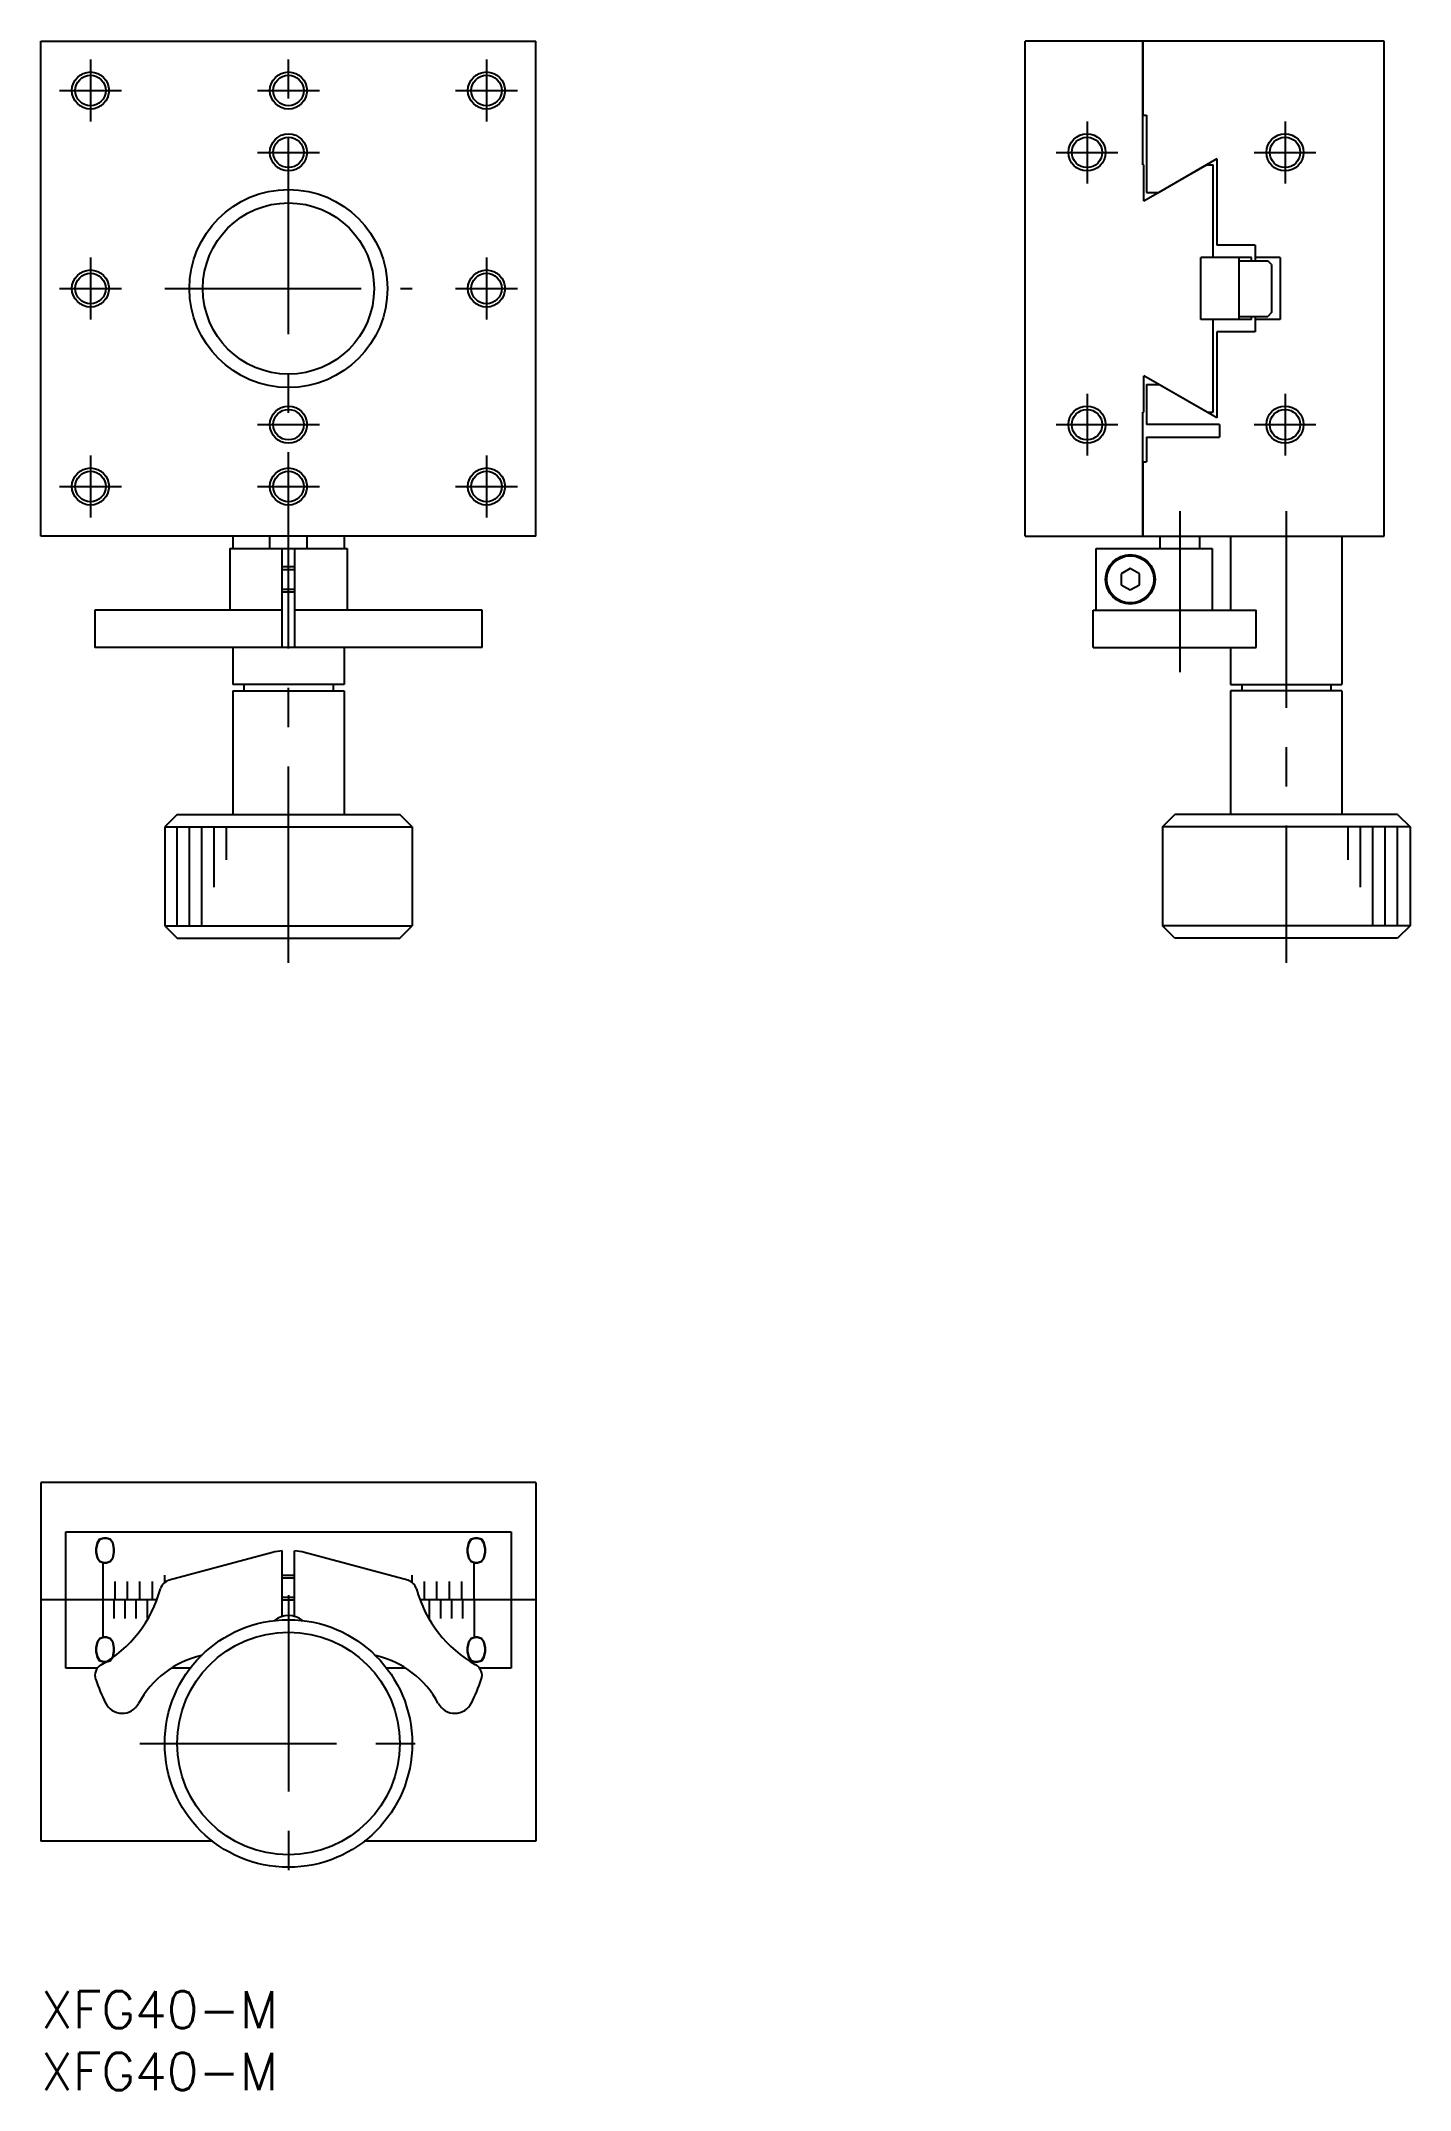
# Model space of a CAD drawing. Extents: x 0 to 111, y -8 to 158.
import ezdxf

# ---------------------------------------------------------------- set-up
doc = ezdxf.new("R2010")
doc.units = 0
doc.header["$LTSCALE"] = 0.5
doc.linetypes.add('CENTER', pattern=[50.8, 31.75, -6.35, 6.35, -6.35])
for name, color, linetype in [('MSM_CENTER', 1, 'CENTER'), ('MSM_CONTINUOUS', 7, 'CONTINUOUS'), ('MSM_NARROW', 5, 'CONTINUOUS'), ('MSM_PART_NUMBER', 7, 'CONTINUOUS')]:
    doc.layers.add(name, color=color, linetype=linetype)
doc.styles.get("Standard").update_dxf_attribs({"font": 'txt.shx', "height": 3, "bigfont": 'bigfont.shx'})

# ---------------------------------------------------------------- blocks, each defined once
blk = doc.blocks.new('*U6')
at = {"layer": 'MSM_PART_NUMBER'}
blk.add_text('XFG40-M', height=3, dxfattribs=at).set_placement((0, -3))
blk = doc.blocks.new('*U7')
at = {"layer": 'MSM_PART_NUMBER'}
blk.add_text('XFG40-M', height=3, dxfattribs=at).set_placement((0, -8))

msp = doc.modelspace()

# ---------------------------------------------------------------- linework, layer by layer
at = {"layer": 'MSM_CENTER'}
for p, q in [((4, 156.07), (4, 151.07)), ((20, 83.07), (20, 156.07)), ((36, 156.07), (36, 151.07)), ((1.5, 153.57), (6.5, 153.57)), ((17.5, 153.57), (22.5, 153.57)), ((33.5, 153.57), (38.5, 153.57)), ((84.53, 151.07), (84.53, 146.07)), ((100.53, 151.07), (100.53, 146.07)), ((17.5, 148.57), (22.5, 148.57)), ((82.03, 148.57), (87.03, 148.57)), ((98.03, 148.57), (103.03, 148.57)), ((4, 140.07), (4, 135.07)), ((36, 140.07), (36, 135.07)), ((1.5, 137.57), (6.5, 137.57)), ((10, 137.57), (30, 137.57)), ((33.5, 137.57), (38.5, 137.57)), ((84.53, 129.07), (84.53, 124.07)), ((100.53, 129.07), (100.53, 124.07)), ((17.5, 126.57), (22.5, 126.57)), ((82.03, 126.57), (87.03, 126.57)), ((98.03, 126.57), (103.03, 126.57)), ((4, 124.07), (4, 119.07)), ((36, 124.07), (36, 119.07)), ((1.5, 121.57), (6.5, 121.57)), ((17.5, 121.57), (22.5, 121.57)), ((33.5, 121.57), (38.5, 121.57)), ((92.03, 119.57), (92.03, 106.57)), ((100.63, 119.57), (100.63, 83.07)), ((20, 32), (20, 8)), ((8, 20), (32, 20))]:
    msp.add_line(p, q, dxfattribs=at)
at = {"layer": 'MSM_CONTINUOUS'}
for p, q in [((0, 117.57), (0, 157.57)), ((0, 157.57), (40, 157.57)), ((40, 117.57), (40, 157.57)), ((108.53, 157.57), (79.53, 157.57)), ((79.53, 117.57), (79.53, 157.57)), ((89.03, 147.57), (89.03, 157.57)), ((89.03, 157.57), (89.03, 151.57)), ((108.53, 117.57), (108.53, 157.57)), ((89.03, 151.57), (89.33, 151.57)), ((89.33, 151.57), (89.33, 145.32)), ((89.13, 147.57), (89.03, 147.57)), ((89.13, 144.63), (89.13, 147.57)), ((94.23, 147.57), (89.13, 144.63)), ((95.03, 148.04), (90.33, 145.32)), ((94.23, 147.57), (94.73, 147.57)), ((94.73, 140.07), (94.73, 147.57)), ((95.03, 148.04), (95.03, 141.07)), ((89.33, 145.32), (90.33, 145.32)), ((98.13, 141.07), (95.03, 141.07)), ((98.13, 141.07), (98.13, 139.82)), ((93.73, 135.07), (93.73, 140.07)), ((97.83, 140.07), (93.73, 140.07)), ((96.83, 135.07), (96.83, 140.07)), ((96.83, 139.82), (99.13, 139.82)), ((97.83, 139.82), (97.83, 140.07)), ((100.13, 140.07), (98.13, 140.07)), ((99.43, 139.52), (99.13, 139.82)), ((99.43, 139.52), (99.43, 135.62)), ((100.13, 140.07), (100.13, 135.07)), ((97.83, 135.07), (93.73, 135.07)), ((94.73, 127.57), (94.73, 135.07)), ((96.83, 135.32), (99.13, 135.32)), ((97.83, 135.07), (97.83, 135.32)), ((98.13, 135.32), (98.13, 134.07)), ((100.13, 135.07), (98.13, 135.07)), ((99.43, 135.62), (99.13, 135.32)), ((95.03, 134.07), (95.03, 127.11)), ((98.13, 134.07), (95.03, 134.07)), ((89.13, 127.57), (89.13, 130.52)), ((94.23, 127.57), (89.13, 130.52)), ((89.33, 129.82), (89.33, 126.57)), ((89.33, 129.82), (90.33, 129.82)), ((95.03, 127.11), (90.33, 129.82)), ((89.03, 117.57), (89.03, 127.57)), ((89.13, 127.57), (89.03, 127.57)), ((94.23, 127.57), (94.73, 127.57)), ((95.23, 126.57), (89.33, 126.57)), ((95.23, 126.57), (95.23, 125.57)), ((89.33, 125.57), (89.33, 123.57)), ((89.33, 125.57), (95.23, 125.57)), ((89.03, 123.57), (89.03, 117.57)), ((89.03, 123.57), (89.33, 123.57)), ((40, 117.57), (0, 117.57)), ((15.5, 117.57), (15.5, 116.57)), ((18.5, 116.57), (18.5, 117.57)), ((21.5, 116.57), (21.5, 117.57)), ((24.5, 117.57), (24.5, 116.57)), ((79.53, 117.57), (108.53, 117.57)), ((90.43, 116.57), (90.43, 117.57)), ((93.63, 117.57), (93.63, 116.57)), ((96.13, 117.57), (96.13, 111.57)), ((105.13, 117.57), (105.13, 105.57)), ((15.25, 116.57), (24.75, 116.57)), ((15.25, 116.57), (15.25, 111.57)), ((19.5, 108.57), (19.5, 116.57)), ((20.5, 116.57), (20.5, 108.57)), ((24.75, 116.57), (24.75, 111.57)), ((85.28, 116.57), (94.63, 116.57)), ((85.28, 111.57), (85.28, 116.57)), ((94.63, 116.57), (94.63, 111.57)), ((20.5, 115.07), (19.5, 115.07)), ((88.03, 114.94), (87.28, 114.51)), ((87.28, 114.51), (87.28, 113.64)), ((88.78, 114.51), (88.03, 114.94)), ((88.78, 113.64), (88.78, 114.51)), ((19.5, 113.07), (20.5, 113.07)), ((87.28, 113.64), (88.03, 113.21)), ((88.03, 113.21), (88.78, 113.64)), ((4.36, 111.57), (4.36, 108.57)), ((19.5, 111.57), (4.36, 111.57)), ((35.64, 111.57), (20.5, 111.57)), ((35.64, 108.57), (35.64, 111.57)), ((85.03, 108.57), (85.03, 111.57)), ((85.03, 111.57), (98.2, 111.57)), ((98.2, 108.57), (98.2, 111.57)), ((35.64, 108.57), (4.36, 108.57)), ((15.5, 108.57), (15.5, 105.57)), ((24.5, 108.57), (24.5, 105.57)), ((85.03, 108.57), (98.2, 108.57)), ((96.13, 108.54), (96.13, 105.57)), ((24.5, 105.57), (15.5, 105.57)), ((15.5, 105.07), (24.5, 105.07)), ((15.5, 105.07), (15.5, 95.07)), ((16.4, 105.57), (16.4, 105.07)), ((23.6, 105.57), (23.6, 105.07)), ((24.5, 105.07), (24.5, 95.07)), ((96.13, 105.57), (105.13, 105.57)), ((105.13, 105.07), (96.13, 105.07)), ((96.13, 105.07), (96.13, 95.07)), ((97.03, 105.57), (97.03, 105.07)), ((104.23, 105.57), (104.23, 105.07)), ((105.13, 105.07), (105.13, 95.07)), ((11, 95.07), (10, 94.07)), ((11, 95.07), (29, 95.07)), ((30, 94.07), (29, 95.07)), ((90.63, 94.07), (91.63, 95.07)), ((109.63, 95.07), (91.63, 95.07)), ((109.63, 95.07), (110.63, 94.07)), ((10, 94.07), (10, 86.07)), ((10, 94.07), (30, 94.07)), ((30, 94.07), (30, 86.07)), ((90.63, 94.07), (90.63, 86.07)), ((110.63, 94.07), (90.63, 94.07)), ((110.63, 94.07), (110.63, 86.07)), ((10, 86.07), (11, 85.07)), ((10, 86.07), (30, 86.07)), ((11, 85.07), (29, 85.07)), ((29, 85.07), (30, 86.07)), ((91.63, 85.07), (90.63, 86.07)), ((110.63, 86.07), (90.63, 86.07)), ((109.63, 85.07), (91.63, 85.07)), ((110.63, 86.07), (109.63, 85.07)), ((40, 41.1), (0, 41.1)), ((0, 41.1), (0, 12.1)), ((40, 41.1), (40, 12.1)), ((2, 26.1), (2, 37.1)), ((2, 37.1), (38, 37.1)), ((38, 37.1), (38, 26.1)), ((18.71, 35.43), (10.36, 33.19)), ((19.5, 30.28), (19.5, 35.57)), ((20.5, 30.28), (20.5, 35.57)), ((29.64, 33.19), (21.29, 35.43)), ((5, 34.6), (5, 28.6)), ((10, 33.01), (10, 33.6)), ((19.5, 33.6), (20.5, 33.6)), ((30, 33.01), (30, 33.6)), ((35, 31.6), (35, 34.6)), ((9.37, 31.6), (0, 31.6)), ((5.9, 31.6), (5.9, 30.1)), ((6, 31.6), (6, 33.1)), ((6.8, 30.1), (6.8, 31.6)), ((7, 31.6), (7, 33.1)), ((7.7, 30.1), (7.7, 31.6)), ((8, 31.6), (8, 33.1)), ((8.6, 30.1), (8.6, 31.6)), ((9, 31.6), (9, 33.1)), ((19.5, 31.6), (20.5, 31.6)), ((40, 31.6), (30.63, 31.6)), ((31, 31.6), (31, 33.1)), ((31.4, 30.1), (31.4, 31.6)), ((32, 31.6), (32, 33.1)), ((32.3, 30.1), (32.3, 31.6)), ((33, 31.6), (33, 33.1)), ((33.2, 30.1), (33.2, 31.6)), ((34, 31.6), (34, 33.1)), ((34.1, 30.1), (34.1, 31.6)), ((35, 31.6), (35, 28.6)), ((4.57, 26.1), (2, 26.1)), ((12.08, 26.1), (10.54, 26.1)), ((29.46, 26.1), (27.92, 26.1)), ((38, 26.1), (35.43, 26.1)), ((13.87, 12.1), (0, 12.1)), ((40, 12.1), (26.13, 12.1))]:
    msp.add_line(p, q, dxfattribs=at)
for centre, radius in [((4, 153.57), 1.23), ((20, 153.57), 1.23), ((36, 153.57), 1.23), ((20, 148.57), 1.23), ((84.53, 148.57), 1.23), ((100.53, 148.57), 1.23), ((20, 137.57), 6.92), ((4, 137.57), 1.23), ((36, 137.57), 1.23), ((20, 126.57), 1.23), ((84.53, 126.57), 1.23), ((100.53, 126.57), 1.23), ((4, 121.57), 1.23), ((20, 121.57), 1.23), ((36, 121.57), 1.23), ((88.03, 114.07), 2), ((88.03, 114.07), 1.9), ((20, 20), 10), ((20, 20), 9)]:
    msp.add_circle(centre, radius, dxfattribs=at)
for centre, radius, start, end in [((20, 30.6), 5, 95.7392, 105), ((20, 30.6), 5, 75, 84.2608), ((10.62, 32.23), 1, 105, 164.8613), ((29.38, 32.23), 1, 15.1387, 75), ((0, 35.1), 10, 299.1868, 344.8613), ((40, 35.1), 10, 195.1387, 240.8132), ((20, 28.6), 1.75, 49.762, 130.2381), ((14.61, 19.68), 7.6, 102.5178, 152.1217), ((25.39, 19.68), 7.6, 27.8783, 77.482), ((5.36, 25.5), 1, 119.1868, 199.2233), ((20, 30.6), 16.5, 199.2233, 206.3765), ((20, 30.6), 16.5, 333.6235, 340.7767), ((34.64, 25.5), 1, 340.7767, 60.8132), ((6.56, 23.94), 1.5, 206.3765, 332.1217), ((33.44, 23.94), 1.5, 207.8783, 333.6235)]:
    msp.add_arc(centre, radius, start, end, dxfattribs=at)
at = {"layer": 'MSM_NARROW'}
for p, q in [((19.5, 114.86), (20.5, 114.86)), ((19.5, 113.29), (20.5, 113.29)), ((11, 86.07), (11, 94.07)), ((12, 86.07), (12, 94.07)), ((13, 86.07), (13, 94.07)), ((14, 89.19), (14, 94.07)), ((15, 91.41), (15, 94.07)), ((105.63, 91.41), (105.63, 94.07)), ((106.63, 89.19), (106.63, 94.07)), ((107.63, 86.07), (107.63, 94.07)), ((108.63, 86.07), (108.63, 94.07)), ((109.63, 86.07), (109.63, 94.07)), ((19.5, 33.38), (20.5, 33.38)), ((19.5, 31.82), (20.5, 31.82))]:
    msp.add_line(p, q, dxfattribs=at)
for centre, radius in [((4, 153.57), 1.5), ((20, 153.57), 1.5), ((36, 153.57), 1.5), ((20, 148.57), 1.5), ((84.53, 148.57), 1.5), ((100.53, 148.57), 1.5), ((20, 137.57), 8), ((4, 137.57), 1.5), ((36, 137.57), 1.5), ((20, 126.57), 1.5), ((84.53, 126.57), 1.5), ((100.53, 126.57), 1.5), ((4, 121.57), 1.5), ((20, 121.57), 1.5), ((36, 121.57), 1.5)]:
    msp.add_circle(centre, radius, dxfattribs=at)

# ---------------------------------------------------------------- block references
at = {"layer": 'MSM_CONTINUOUS'}
for name in ['*U6', '*U7']:
    msp.add_blockref(name, (0, 0), dxfattribs=at)

# ---------------------------------------------------------------- texts
at = {"layer": 'MSM_CONTINUOUS', "width": 1.2}
for p in [(4.15, 34.6), (34.15, 34.6), (4.15, 26.59), (34.15, 26.59)]:
    msp.add_text('0', height=2, dxfattribs=at).set_placement(p)

doc.saveas('drawing.dxf')
